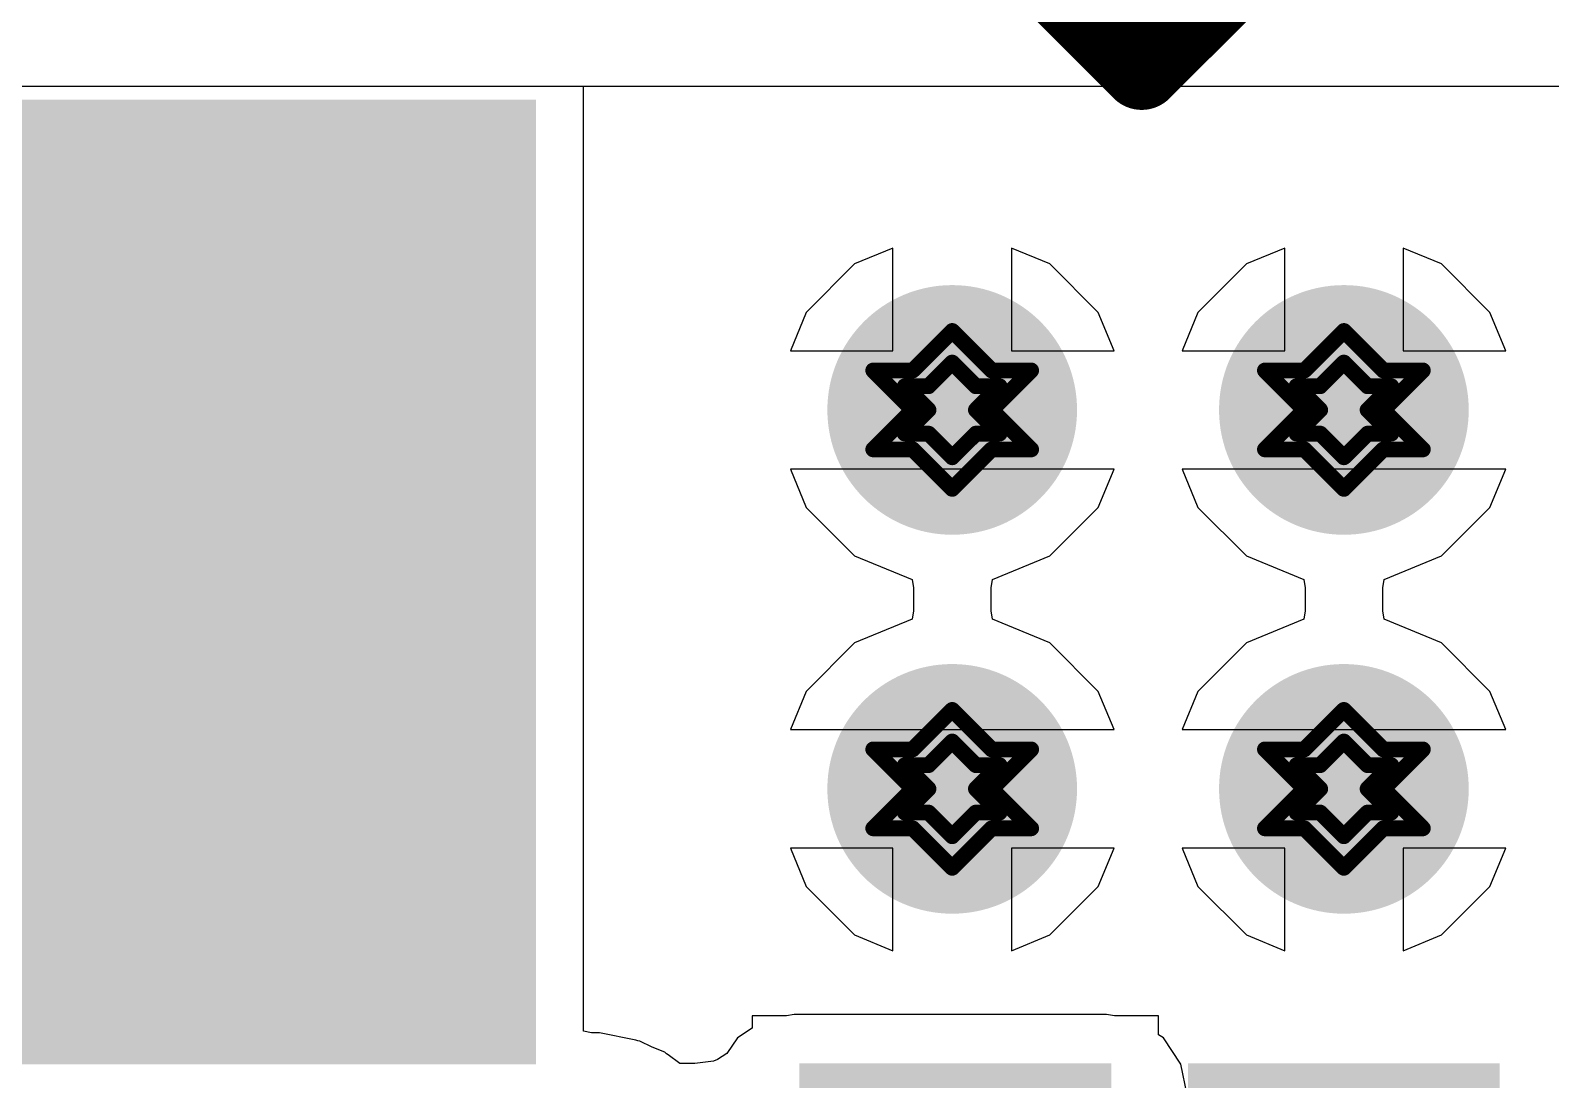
# Model space of a CAD drawing. Header units: inches. Extents: x -18 to 237, y -41 to 211.
# Drawn here: x 12.554 to 17.444, y 106.713 to 110.088 of the extents above; entities that cross this region are included whole.
import ezdxf

# ---------------------------------------------------------------- set-up
doc = ezdxf.new("R2010")
doc.units = ezdxf.units.IN
for name, color, linetype in [('Bottom Layer', 5, 'Continuous'), ('Bottom Solder', 6, 'Continuous'), ('Drill Drawing', 1, 'Continuous'), ('Top Layer', 1, 'Continuous'), ('Top Overlay', 2, 'Continuous'), ('Top Paste', 8, 'Continuous'), ('Top Solder', 216, 'Continuous'), ('Via Holes', 16, 'Continuous')]:
    doc.layers.add(name, color=color, linetype=linetype)

# ---------------------------------------------------------------- blocks, each defined once
blk = doc.blocks.new('1_25_2PWB_108')
at = {"layer": 'Top Layer'}
blk.add_hatch(color=1, dxfattribs=at).paths.add_polyline_path([(3.875, -2.725), (2.075, -2.725), (2.075, 0.175), (3.875, 0.175)])
at = {"layer": 'Top Paste'}
blk.add_hatch(color=8, dxfattribs=at).paths.add_polyline_path([(3.875, -2.725), (2.075, -2.725), (2.075, 0.175), (3.875, 0.175)])
at = {"layer": 'Top Solder'}
for points in [[(-1.1266, 2.2766), (-0.1234, 2.2766), (-0.1234, 0.2734), (-1.1266, 0.2734)], [(0.1234, 2.2766), (1.1266, 2.2766), (1.1266, 0.2734), (0.1234, 0.2734)], [(3.9766, -2.8266), (1.9734, -2.8266), (1.9734, 0.2766), (3.9766, 0.2766)]]:
    blk.add_hatch(color=216, dxfattribs=at).paths.add_polyline_path(points)
at = {"layer": 'Top Overlay'}
for points in [[(0.0254, -2.921, 0.254, 0.254, 0), (-0.2286, -3.175, 0.254, 0.254, 0)], [(0.2794, -3.175, 0.254, 0.254, 0), (0.0254, -2.921, 0.254, 0.254, 0)], [(0.2794, -3.175, 0.254, 0.254, 0), (-0.2286, -3.175, 0.254, 0.254, 0)]]:
    blk.add_lwpolyline(points, format="xyseb", dxfattribs=at)
for points in [[(-0.0381, -2.921, 0.127, 0.127, 1), (0.0889, -2.921, 0.127, 0.127, 1)], [(-0.0381, -2.921, 0.127, 0.127, 1), (0.0889, -2.921, 0.127, 0.127, 1)], [(-0.2921, -3.175, 0.127, 0.127, 1), (-0.1651, -3.175, 0.127, 0.127, 1)], [(-0.2921, -3.175, 0.127, 0.127, 1), (-0.1651, -3.175, 0.127, 0.127, 1)], [(0.2159, -3.175, 0.127, 0.127, 1), (0.3429, -3.175, 0.127, 0.127, 1)], [(0.2159, -3.175, 0.127, 0.127, 1), (0.3429, -3.175, 0.127, 0.127, 1)]]:
    blk.add_lwpolyline(points, format="xyseb", close=True, dxfattribs=at)

msp = doc.modelspace()

# ---------------------------------------------------------------- hatches: boundary and pattern name
at = {"layer": 'Bottom Layer'}
h = msp.add_hatch(color=5, dxfattribs=at)
edge = h.paths.add_edge_path()
edge.add_arc((15.5194, 108.8674), 0.3, 0, 360)
h = msp.add_hatch(color=5, dxfattribs=at)
edge = h.paths.add_edge_path()
edge.add_arc((16.7794, 108.8674), 0.3, 0, 360)
h = msp.add_hatch(color=5, dxfattribs=at)
edge = h.paths.add_edge_path()
edge.add_arc((15.5194, 107.6482), 0.3, 0, 360)
h = msp.add_hatch(color=5, dxfattribs=at)
edge = h.paths.add_edge_path()
edge.add_arc((16.7794, 107.6482), 0.3, 0, 360)
at = {"layer": 'Bottom Solder'}
h = msp.add_hatch(color=6, dxfattribs=at)
edge = h.paths.add_edge_path()
edge.add_arc((15.5194, 108.8674), 0.4016, 0, 360)
h = msp.add_hatch(color=6, dxfattribs=at)
edge = h.paths.add_edge_path()
edge.add_arc((16.7794, 108.8674), 0.4016, 0, 360)
h = msp.add_hatch(color=6, dxfattribs=at)
edge = h.paths.add_edge_path()
edge.add_arc((15.5194, 107.6482), 0.4016, 0, 360)
h = msp.add_hatch(color=6, dxfattribs=at)
edge = h.paths.add_edge_path()
edge.add_arc((16.7794, 107.6482), 0.4016, 0, 360)
at = {"layer": 'Top Layer'}
h = msp.add_hatch(color=1, dxfattribs=at)
edge = h.paths.add_edge_path()
edge.add_arc((15.5194, 108.8674), 0.3, 0, 360)
h = msp.add_hatch(color=1, dxfattribs=at)
edge = h.paths.add_edge_path()
edge.add_arc((16.7794, 108.8674), 0.3, 0, 360)
h = msp.add_hatch(color=1, dxfattribs=at)
edge = h.paths.add_edge_path()
edge.add_arc((15.5194, 107.6482), 0.3, 0, 360)
h = msp.add_hatch(color=1, dxfattribs=at)
edge = h.paths.add_edge_path()
edge.add_arc((16.7794, 107.6482), 0.3, 0, 360)
at = {"layer": 'Top Solder'}
h = msp.add_hatch(color=216, dxfattribs=at)
edge = h.paths.add_edge_path()
edge.add_arc((15.5194, 108.8674), 0.4016, 0, 360)
h = msp.add_hatch(color=216, dxfattribs=at)
edge = h.paths.add_edge_path()
edge.add_arc((16.7794, 108.8674), 0.4016, 0, 360)
h = msp.add_hatch(color=216, dxfattribs=at)
edge = h.paths.add_edge_path()
edge.add_arc((15.5194, 107.6482), 0.4016, 0, 360)
h = msp.add_hatch(color=216, dxfattribs=at)
edge = h.paths.add_edge_path()
edge.add_arc((16.7794, 107.6482), 0.4016, 0, 360)
at = {"layer": 'Via Holes'}
h = msp.add_hatch(color=7, dxfattribs=at)
edge = h.paths.add_edge_path()
edge.add_arc((15.5194, 108.8674), 0.15, 0, 360)
h = msp.add_hatch(color=7, dxfattribs=at)
edge = h.paths.add_edge_path()
edge.add_arc((16.7794, 108.8674), 0.15, 0, 360)
h = msp.add_hatch(color=7, dxfattribs=at)
edge = h.paths.add_edge_path()
edge.add_arc((15.5194, 107.6482), 0.15, 0, 360)
h = msp.add_hatch(color=7, dxfattribs=at)
edge = h.paths.add_edge_path()
edge.add_arc((16.7794, 107.6482), 0.15, 0, 360)

# ---------------------------------------------------------------- linework, layer by layer
at = {"layer": 'Bottom Layer'}
for p, q in [((-2.794, 109.9088), (21.2205, 109.9088)), ((15.3289, 109.3881), (15.2056, 109.3371)), ((15.3289, 109.0579), (15.3289, 109.3881)), ((15.8332, 109.3371), (15.7099, 109.3881)), ((15.7099, 109.3881), (15.7099, 109.0579)), ((16.5889, 109.3881), (16.4656, 109.3371)), ((16.5889, 109.0579), (16.5889, 109.3881)), ((17.0932, 109.3371), (16.9699, 109.3881)), ((16.9699, 109.3881), (16.9699, 109.0579)), ((15.2056, 109.3371), (15.0497, 109.1812)), ((15.9891, 109.1812), (15.8332, 109.3371)), ((16.4656, 109.3371), (16.3097, 109.1812)), ((17.2491, 109.1812), (17.0932, 109.3371)), ((15.0497, 109.1812), (14.9987, 109.0579)), ((16.0401, 109.0579), (15.9891, 109.1812)), ((16.3097, 109.1812), (16.2587, 109.0579)), ((17.3001, 109.0579), (17.2491, 109.1812)), ((14.9987, 109.0579), (15.3289, 109.0579)), ((15.7099, 109.0579), (16.0401, 109.0579)), ((16.2587, 109.0579), (16.5889, 109.0579)), ((16.9699, 109.0579), (17.3001, 109.0579)), ((16.0401, 108.6769), (14.9987, 108.6769)), ((14.9987, 108.6769), (15.0497, 108.5536)), ((15.9891, 108.5536), (16.0401, 108.6769)), ((17.3001, 108.6769), (16.2587, 108.6769)), ((16.2587, 108.6769), (16.3097, 108.5536)), ((17.2491, 108.5536), (17.3001, 108.6769)), ((15.0497, 108.5536), (15.2056, 108.3977)), ((15.8332, 108.3977), (15.9891, 108.5536)), ((16.3097, 108.5536), (16.4656, 108.3977)), ((17.0932, 108.3977), (17.2491, 108.5536)), ((15.2056, 108.3977), (15.3901, 108.3213)), ((15.6487, 108.3213), (15.8332, 108.3977)), ((16.4656, 108.3977), (16.6501, 108.3213)), ((16.9087, 108.3213), (17.0932, 108.3977)), ((15.3901, 108.3213), (15.3944, 108.2946)), ((15.6444, 108.2946), (15.6487, 108.3213)), ((16.6501, 108.3213), (16.6544, 108.2946)), ((16.9044, 108.2946), (16.9087, 108.3213)), ((15.3944, 108.2946), (15.3944, 108.221)), ((15.6444, 108.221), (15.6444, 108.2946)), ((16.6544, 108.2946), (16.6544, 108.221)), ((16.9044, 108.221), (16.9044, 108.2946)), ((15.3944, 108.221), (15.3901, 108.1943)), ((15.6487, 108.1943), (15.6444, 108.221)), ((16.6544, 108.221), (16.6501, 108.1943)), ((16.9087, 108.1943), (16.9044, 108.221)), ((15.3901, 108.1943), (15.2056, 108.1179)), ((15.8332, 108.1179), (15.6487, 108.1943)), ((16.6501, 108.1943), (16.4656, 108.1179)), ((17.0932, 108.1179), (16.9087, 108.1943)), ((15.2056, 108.1179), (15.0497, 107.962)), ((15.9891, 107.962), (15.8332, 108.1179)), ((16.4656, 108.1179), (16.3097, 107.962)), ((17.2491, 107.962), (17.0932, 108.1179)), ((15.0497, 107.962), (14.9987, 107.8387)), ((16.0401, 107.8387), (15.9891, 107.962)), ((16.3097, 107.962), (16.2587, 107.8387)), ((17.3001, 107.8387), (17.2491, 107.962)), ((14.9987, 107.8387), (16.0401, 107.8387)), ((16.2587, 107.8387), (17.3001, 107.8387)), ((15.3289, 107.4577), (14.9987, 107.4577)), ((14.9987, 107.4577), (15.0497, 107.3344)), ((15.3289, 107.1275), (15.3289, 107.4577)), ((16.0401, 107.4577), (15.7099, 107.4577)), ((15.7099, 107.4577), (15.7099, 107.1275)), ((15.9891, 107.3344), (16.0401, 107.4577)), ((16.5889, 107.4577), (16.2587, 107.4577)), ((16.2587, 107.4577), (16.3097, 107.3344)), ((16.5889, 107.1275), (16.5889, 107.4577)), ((17.3001, 107.4577), (16.9699, 107.4577)), ((16.9699, 107.4577), (16.9699, 107.1275)), ((17.2491, 107.3344), (17.3001, 107.4577)), ((15.0497, 107.3344), (15.2056, 107.1785)), ((15.8332, 107.1785), (15.9891, 107.3344)), ((16.3097, 107.3344), (16.4656, 107.1785)), ((17.0932, 107.1785), (17.2491, 107.3344)), ((15.2056, 107.1785), (15.3289, 107.1275)), ((15.7099, 107.1275), (15.8332, 107.1785)), ((16.4656, 107.1785), (16.5889, 107.1275)), ((16.9699, 107.1275), (17.0932, 107.1785))]:
    msp.add_line(p, q, dxfattribs=at)
at = {"layer": 'Drill Drawing'}
for points in [[(15.3924, 108.9944, 0.0508, 0.0508, 0), (15.5194, 109.1214, 0.0508, 0.0508, 0)], [(15.5194, 109.1214, 0.0508, 0.0508, 0), (15.6464, 108.9944, 0.0508, 0.0508, 0)], [(16.6524, 108.9944, 0.0508, 0.0508, 0), (16.7794, 109.1214, 0.0508, 0.0508, 0)], [(16.7794, 109.1214, 0.0508, 0.0508, 0), (16.9064, 108.9944, 0.0508, 0.0508, 0)], [(15.2654, 108.9944, 0.0508, 0.0508, 0), (15.3924, 108.8674, 0.0508, 0.0508, 0)], [(15.2654, 108.9944, 0.0508, 0.0508, 0), (15.3924, 108.9944, 0.0508, 0.0508, 0)], [(15.4432, 108.9436, 0.0508, 0.0508, 0), (15.5194, 109.0198, 0.0508, 0.0508, 0)], [(15.5194, 109.0198, 0.0508, 0.0508, 0), (15.5956, 108.9436, 0.0508, 0.0508, 0)], [(15.6464, 108.9944, 0.0508, 0.0508, 0), (15.7734, 108.9944, 0.0508, 0.0508, 0)], [(15.6464, 108.8674, 0.0508, 0.0508, 0), (15.7734, 108.9944, 0.0508, 0.0508, 0)], [(16.5254, 108.9944, 0.0508, 0.0508, 0), (16.6524, 108.8674, 0.0508, 0.0508, 0)], [(16.5254, 108.9944, 0.0508, 0.0508, 0), (16.6524, 108.9944, 0.0508, 0.0508, 0)], [(16.7032, 108.9436, 0.0508, 0.0508, 0), (16.7794, 109.0198, 0.0508, 0.0508, 0)], [(16.7794, 109.0198, 0.0508, 0.0508, 0), (16.8556, 108.9436, 0.0508, 0.0508, 0)], [(16.9064, 108.9944, 0.0508, 0.0508, 0), (17.0334, 108.9944, 0.0508, 0.0508, 0)], [(16.9064, 108.8674, 0.0508, 0.0508, 0), (17.0334, 108.9944, 0.0508, 0.0508, 0)], [(15.367, 108.9436, 0.0508, 0.0508, 0), (15.4432, 108.8674, 0.0508, 0.0508, 0)], [(15.367, 108.9436, 0.0508, 0.0508, 0), (15.4432, 108.9436, 0.0508, 0.0508, 0)], [(15.5956, 108.9436, 0.0508, 0.0508, 0), (15.6718, 108.9436, 0.0508, 0.0508, 0)], [(15.5956, 108.8674, 0.0508, 0.0508, 0), (15.6718, 108.9436, 0.0508, 0.0508, 0)], [(16.627, 108.9436, 0.0508, 0.0508, 0), (16.7032, 108.8674, 0.0508, 0.0508, 0)], [(16.627, 108.9436, 0.0508, 0.0508, 0), (16.7032, 108.9436, 0.0508, 0.0508, 0)], [(16.8556, 108.9436, 0.0508, 0.0508, 0), (16.9318, 108.9436, 0.0508, 0.0508, 0)], [(16.8556, 108.8674, 0.0508, 0.0508, 0), (16.9318, 108.9436, 0.0508, 0.0508, 0)], [(15.2654, 108.7404, 0.0508, 0.0508, 0), (15.3924, 108.8674, 0.0508, 0.0508, 0)], [(15.367, 108.7912, 0.0508, 0.0508, 0), (15.4432, 108.8674, 0.0508, 0.0508, 0)], [(15.5956, 108.8674, 0.0508, 0.0508, 0), (15.6718, 108.7912, 0.0508, 0.0508, 0)], [(15.6464, 108.8674, 0.0508, 0.0508, 0), (15.7734, 108.7404, 0.0508, 0.0508, 0)], [(16.5254, 108.7404, 0.0508, 0.0508, 0), (16.6524, 108.8674, 0.0508, 0.0508, 0)], [(16.627, 108.7912, 0.0508, 0.0508, 0), (16.7032, 108.8674, 0.0508, 0.0508, 0)], [(16.8556, 108.8674, 0.0508, 0.0508, 0), (16.9318, 108.7912, 0.0508, 0.0508, 0)], [(16.9064, 108.8674, 0.0508, 0.0508, 0), (17.0334, 108.7404, 0.0508, 0.0508, 0)], [(15.367, 108.7912, 0.0508, 0.0508, 0), (15.4432, 108.7912, 0.0508, 0.0508, 0)], [(15.4432, 108.7912, 0.0508, 0.0508, 0), (15.5194, 108.715, 0.0508, 0.0508, 0)], [(15.5194, 108.715, 0.0508, 0.0508, 0), (15.5956, 108.7912, 0.0508, 0.0508, 0)], [(15.5956, 108.7912, 0.0508, 0.0508, 0), (15.6718, 108.7912, 0.0508, 0.0508, 0)], [(16.627, 108.7912, 0.0508, 0.0508, 0), (16.7032, 108.7912, 0.0508, 0.0508, 0)], [(16.7032, 108.7912, 0.0508, 0.0508, 0), (16.7794, 108.715, 0.0508, 0.0508, 0)], [(16.7794, 108.715, 0.0508, 0.0508, 0), (16.8556, 108.7912, 0.0508, 0.0508, 0)], [(16.8556, 108.7912, 0.0508, 0.0508, 0), (16.9318, 108.7912, 0.0508, 0.0508, 0)], [(15.2654, 108.7404, 0.0508, 0.0508, 0), (15.3924, 108.7404, 0.0508, 0.0508, 0)], [(15.3924, 108.7404, 0.0508, 0.0508, 0), (15.5194, 108.6134, 0.0508, 0.0508, 0)], [(15.5194, 108.6134, 0.0508, 0.0508, 0), (15.6464, 108.7404, 0.0508, 0.0508, 0)], [(15.6464, 108.7404, 0.0508, 0.0508, 0), (15.7734, 108.7404, 0.0508, 0.0508, 0)], [(16.5254, 108.7404, 0.0508, 0.0508, 0), (16.6524, 108.7404, 0.0508, 0.0508, 0)], [(16.6524, 108.7404, 0.0508, 0.0508, 0), (16.7794, 108.6134, 0.0508, 0.0508, 0)], [(16.7794, 108.6134, 0.0508, 0.0508, 0), (16.9064, 108.7404, 0.0508, 0.0508, 0)], [(16.9064, 108.7404, 0.0508, 0.0508, 0), (17.0334, 108.7404, 0.0508, 0.0508, 0)], [(15.3924, 107.7752, 0.0508, 0.0508, 0), (15.5194, 107.9022, 0.0508, 0.0508, 0)], [(15.5194, 107.9022, 0.0508, 0.0508, 0), (15.6464, 107.7752, 0.0508, 0.0508, 0)], [(16.6524, 107.7752, 0.0508, 0.0508, 0), (16.7794, 107.9022, 0.0508, 0.0508, 0)], [(16.7794, 107.9022, 0.0508, 0.0508, 0), (16.9064, 107.7752, 0.0508, 0.0508, 0)], [(15.2654, 107.7752, 0.0508, 0.0508, 0), (15.3924, 107.6482, 0.0508, 0.0508, 0)], [(15.2654, 107.7752, 0.0508, 0.0508, 0), (15.3924, 107.7752, 0.0508, 0.0508, 0)], [(15.4432, 107.7244, 0.0508, 0.0508, 0), (15.5194, 107.8006, 0.0508, 0.0508, 0)], [(15.5194, 107.8006, 0.0508, 0.0508, 0), (15.5956, 107.7244, 0.0508, 0.0508, 0)], [(15.6464, 107.7752, 0.0508, 0.0508, 0), (15.7734, 107.7752, 0.0508, 0.0508, 0)], [(15.6464, 107.6482, 0.0508, 0.0508, 0), (15.7734, 107.7752, 0.0508, 0.0508, 0)], [(16.5254, 107.7752, 0.0508, 0.0508, 0), (16.6524, 107.6482, 0.0508, 0.0508, 0)], [(16.5254, 107.7752, 0.0508, 0.0508, 0), (16.6524, 107.7752, 0.0508, 0.0508, 0)], [(16.7032, 107.7244, 0.0508, 0.0508, 0), (16.7794, 107.8006, 0.0508, 0.0508, 0)], [(16.7794, 107.8006, 0.0508, 0.0508, 0), (16.8556, 107.7244, 0.0508, 0.0508, 0)], [(16.9064, 107.7752, 0.0508, 0.0508, 0), (17.0334, 107.7752, 0.0508, 0.0508, 0)], [(16.9064, 107.6482, 0.0508, 0.0508, 0), (17.0334, 107.7752, 0.0508, 0.0508, 0)], [(15.367, 107.7244, 0.0508, 0.0508, 0), (15.4432, 107.6482, 0.0508, 0.0508, 0)], [(15.367, 107.7244, 0.0508, 0.0508, 0), (15.4432, 107.7244, 0.0508, 0.0508, 0)], [(15.5956, 107.7244, 0.0508, 0.0508, 0), (15.6718, 107.7244, 0.0508, 0.0508, 0)], [(15.5956, 107.6482, 0.0508, 0.0508, 0), (15.6718, 107.7244, 0.0508, 0.0508, 0)], [(16.627, 107.7244, 0.0508, 0.0508, 0), (16.7032, 107.6482, 0.0508, 0.0508, 0)], [(16.627, 107.7244, 0.0508, 0.0508, 0), (16.7032, 107.7244, 0.0508, 0.0508, 0)], [(16.8556, 107.7244, 0.0508, 0.0508, 0), (16.9318, 107.7244, 0.0508, 0.0508, 0)], [(16.8556, 107.6482, 0.0508, 0.0508, 0), (16.9318, 107.7244, 0.0508, 0.0508, 0)], [(15.2654, 107.5212, 0.0508, 0.0508, 0), (15.3924, 107.6482, 0.0508, 0.0508, 0)], [(15.367, 107.572, 0.0508, 0.0508, 0), (15.4432, 107.6482, 0.0508, 0.0508, 0)], [(15.5956, 107.6482, 0.0508, 0.0508, 0), (15.6718, 107.572, 0.0508, 0.0508, 0)], [(15.6464, 107.6482, 0.0508, 0.0508, 0), (15.7734, 107.5212, 0.0508, 0.0508, 0)], [(16.5254, 107.5212, 0.0508, 0.0508, 0), (16.6524, 107.6482, 0.0508, 0.0508, 0)], [(16.627, 107.572, 0.0508, 0.0508, 0), (16.7032, 107.6482, 0.0508, 0.0508, 0)], [(16.8556, 107.6482, 0.0508, 0.0508, 0), (16.9318, 107.572, 0.0508, 0.0508, 0)], [(16.9064, 107.6482, 0.0508, 0.0508, 0), (17.0334, 107.5212, 0.0508, 0.0508, 0)], [(15.367, 107.572, 0.0508, 0.0508, 0), (15.4432, 107.572, 0.0508, 0.0508, 0)], [(15.4432, 107.572, 0.0508, 0.0508, 0), (15.5194, 107.4958, 0.0508, 0.0508, 0)], [(15.5194, 107.4958, 0.0508, 0.0508, 0), (15.5956, 107.572, 0.0508, 0.0508, 0)], [(15.5956, 107.572, 0.0508, 0.0508, 0), (15.6718, 107.572, 0.0508, 0.0508, 0)], [(16.627, 107.572, 0.0508, 0.0508, 0), (16.7032, 107.572, 0.0508, 0.0508, 0)], [(16.7032, 107.572, 0.0508, 0.0508, 0), (16.7794, 107.4958, 0.0508, 0.0508, 0)], [(16.7794, 107.4958, 0.0508, 0.0508, 0), (16.8556, 107.572, 0.0508, 0.0508, 0)], [(16.8556, 107.572, 0.0508, 0.0508, 0), (16.9318, 107.572, 0.0508, 0.0508, 0)], [(15.2654, 107.5212, 0.0508, 0.0508, 0), (15.3924, 107.5212, 0.0508, 0.0508, 0)], [(15.3924, 107.5212, 0.0508, 0.0508, 0), (15.5194, 107.3942, 0.0508, 0.0508, 0)], [(15.5194, 107.3942, 0.0508, 0.0508, 0), (15.6464, 107.5212, 0.0508, 0.0508, 0)], [(15.6464, 107.5212, 0.0508, 0.0508, 0), (15.7734, 107.5212, 0.0508, 0.0508, 0)], [(16.5254, 107.5212, 0.0508, 0.0508, 0), (16.6524, 107.5212, 0.0508, 0.0508, 0)], [(16.6524, 107.5212, 0.0508, 0.0508, 0), (16.7794, 107.3942, 0.0508, 0.0508, 0)], [(16.7794, 107.3942, 0.0508, 0.0508, 0), (16.9064, 107.5212, 0.0508, 0.0508, 0)], [(16.9064, 107.5212, 0.0508, 0.0508, 0), (17.0334, 107.5212, 0.0508, 0.0508, 0)]]:
    msp.add_lwpolyline(points, format="xyseb", dxfattribs=at)
for points in [[(15.5067, 109.1214, 0.0254, 0.0254, 1), (15.5321, 109.1214, 0.0254, 0.0254, 1)], [(15.5067, 109.1214, 0.0254, 0.0254, 1), (15.5321, 109.1214, 0.0254, 0.0254, 1)], [(16.7667, 109.1214, 0.0254, 0.0254, 1), (16.7921, 109.1214, 0.0254, 0.0254, 1)], [(16.7667, 109.1214, 0.0254, 0.0254, 1), (16.7921, 109.1214, 0.0254, 0.0254, 1)], [(15.2527, 108.9944, 0.0254, 0.0254, 1), (15.2781, 108.9944, 0.0254, 0.0254, 1)], [(15.2527, 108.9944, 0.0254, 0.0254, 1), (15.2781, 108.9944, 0.0254, 0.0254, 1)], [(15.3797, 108.9944, 0.0254, 0.0254, 1), (15.4051, 108.9944, 0.0254, 0.0254, 1)], [(15.3797, 108.9944, 0.0254, 0.0254, 1), (15.4051, 108.9944, 0.0254, 0.0254, 1)], [(15.5067, 109.0198, 0.0254, 0.0254, 1), (15.5321, 109.0198, 0.0254, 0.0254, 1)], [(15.5067, 109.0198, 0.0254, 0.0254, 1), (15.5321, 109.0198, 0.0254, 0.0254, 1)], [(15.6337, 108.9944, 0.0254, 0.0254, 1), (15.6591, 108.9944, 0.0254, 0.0254, 1)], [(15.6337, 108.9944, 0.0254, 0.0254, 1), (15.6591, 108.9944, 0.0254, 0.0254, 1)], [(15.7607, 108.9944, 0.0254, 0.0254, 1), (15.7861, 108.9944, 0.0254, 0.0254, 1)], [(15.7607, 108.9944, 0.0254, 0.0254, 1), (15.7861, 108.9944, 0.0254, 0.0254, 1)], [(16.5127, 108.9944, 0.0254, 0.0254, 1), (16.5381, 108.9944, 0.0254, 0.0254, 1)], [(16.5127, 108.9944, 0.0254, 0.0254, 1), (16.5381, 108.9944, 0.0254, 0.0254, 1)], [(16.6397, 108.9944, 0.0254, 0.0254, 1), (16.6651, 108.9944, 0.0254, 0.0254, 1)], [(16.6397, 108.9944, 0.0254, 0.0254, 1), (16.6651, 108.9944, 0.0254, 0.0254, 1)], [(16.7667, 109.0198, 0.0254, 0.0254, 1), (16.7921, 109.0198, 0.0254, 0.0254, 1)], [(16.7667, 109.0198, 0.0254, 0.0254, 1), (16.7921, 109.0198, 0.0254, 0.0254, 1)], [(16.8937, 108.9944, 0.0254, 0.0254, 1), (16.9191, 108.9944, 0.0254, 0.0254, 1)], [(16.8937, 108.9944, 0.0254, 0.0254, 1), (16.9191, 108.9944, 0.0254, 0.0254, 1)], [(17.0207, 108.9944, 0.0254, 0.0254, 1), (17.0461, 108.9944, 0.0254, 0.0254, 1)], [(17.0207, 108.9944, 0.0254, 0.0254, 1), (17.0461, 108.9944, 0.0254, 0.0254, 1)], [(15.3543, 108.9436, 0.0254, 0.0254, 1), (15.3797, 108.9436, 0.0254, 0.0254, 1)], [(15.3543, 108.9436, 0.0254, 0.0254, 1), (15.3797, 108.9436, 0.0254, 0.0254, 1)], [(15.4305, 108.9436, 0.0254, 0.0254, 1), (15.4559, 108.9436, 0.0254, 0.0254, 1)], [(15.4305, 108.9436, 0.0254, 0.0254, 1), (15.4559, 108.9436, 0.0254, 0.0254, 1)], [(15.5829, 108.9436, 0.0254, 0.0254, 1), (15.6083, 108.9436, 0.0254, 0.0254, 1)], [(15.5829, 108.9436, 0.0254, 0.0254, 1), (15.6083, 108.9436, 0.0254, 0.0254, 1)], [(15.6591, 108.9436, 0.0254, 0.0254, 1), (15.6845, 108.9436, 0.0254, 0.0254, 1)], [(15.6591, 108.9436, 0.0254, 0.0254, 1), (15.6845, 108.9436, 0.0254, 0.0254, 1)], [(16.6143, 108.9436, 0.0254, 0.0254, 1), (16.6397, 108.9436, 0.0254, 0.0254, 1)], [(16.6143, 108.9436, 0.0254, 0.0254, 1), (16.6397, 108.9436, 0.0254, 0.0254, 1)], [(16.6905, 108.9436, 0.0254, 0.0254, 1), (16.7159, 108.9436, 0.0254, 0.0254, 1)], [(16.6905, 108.9436, 0.0254, 0.0254, 1), (16.7159, 108.9436, 0.0254, 0.0254, 1)], [(16.8429, 108.9436, 0.0254, 0.0254, 1), (16.8683, 108.9436, 0.0254, 0.0254, 1)], [(16.8429, 108.9436, 0.0254, 0.0254, 1), (16.8683, 108.9436, 0.0254, 0.0254, 1)], [(16.9191, 108.9436, 0.0254, 0.0254, 1), (16.9445, 108.9436, 0.0254, 0.0254, 1)], [(16.9191, 108.9436, 0.0254, 0.0254, 1), (16.9445, 108.9436, 0.0254, 0.0254, 1)], [(15.3797, 108.8674, 0.0254, 0.0254, 1), (15.4051, 108.8674, 0.0254, 0.0254, 1)], [(15.3797, 108.8674, 0.0254, 0.0254, 1), (15.4051, 108.8674, 0.0254, 0.0254, 1)], [(15.4305, 108.8674, 0.0254, 0.0254, 1), (15.4559, 108.8674, 0.0254, 0.0254, 1)], [(15.4305, 108.8674, 0.0254, 0.0254, 1), (15.4559, 108.8674, 0.0254, 0.0254, 1)], [(15.5829, 108.8674, 0.0254, 0.0254, 1), (15.6083, 108.8674, 0.0254, 0.0254, 1)], [(15.5829, 108.8674, 0.0254, 0.0254, 1), (15.6083, 108.8674, 0.0254, 0.0254, 1)], [(15.6337, 108.8674, 0.0254, 0.0254, 1), (15.6591, 108.8674, 0.0254, 0.0254, 1)], [(15.6337, 108.8674, 0.0254, 0.0254, 1), (15.6591, 108.8674, 0.0254, 0.0254, 1)], [(16.6397, 108.8674, 0.0254, 0.0254, 1), (16.6651, 108.8674, 0.0254, 0.0254, 1)], [(16.6397, 108.8674, 0.0254, 0.0254, 1), (16.6651, 108.8674, 0.0254, 0.0254, 1)], [(16.6905, 108.8674, 0.0254, 0.0254, 1), (16.7159, 108.8674, 0.0254, 0.0254, 1)], [(16.6905, 108.8674, 0.0254, 0.0254, 1), (16.7159, 108.8674, 0.0254, 0.0254, 1)], [(16.8429, 108.8674, 0.0254, 0.0254, 1), (16.8683, 108.8674, 0.0254, 0.0254, 1)], [(16.8429, 108.8674, 0.0254, 0.0254, 1), (16.8683, 108.8674, 0.0254, 0.0254, 1)], [(16.8937, 108.8674, 0.0254, 0.0254, 1), (16.9191, 108.8674, 0.0254, 0.0254, 1)], [(16.8937, 108.8674, 0.0254, 0.0254, 1), (16.9191, 108.8674, 0.0254, 0.0254, 1)], [(15.3543, 108.7912, 0.0254, 0.0254, 1), (15.3797, 108.7912, 0.0254, 0.0254, 1)], [(15.3543, 108.7912, 0.0254, 0.0254, 1), (15.3797, 108.7912, 0.0254, 0.0254, 1)], [(15.4305, 108.7912, 0.0254, 0.0254, 1), (15.4559, 108.7912, 0.0254, 0.0254, 1)], [(15.4305, 108.7912, 0.0254, 0.0254, 1), (15.4559, 108.7912, 0.0254, 0.0254, 1)], [(15.5829, 108.7912, 0.0254, 0.0254, 1), (15.6083, 108.7912, 0.0254, 0.0254, 1)], [(15.5829, 108.7912, 0.0254, 0.0254, 1), (15.6083, 108.7912, 0.0254, 0.0254, 1)], [(15.6591, 108.7912, 0.0254, 0.0254, 1), (15.6845, 108.7912, 0.0254, 0.0254, 1)], [(15.6591, 108.7912, 0.0254, 0.0254, 1), (15.6845, 108.7912, 0.0254, 0.0254, 1)], [(16.6143, 108.7912, 0.0254, 0.0254, 1), (16.6397, 108.7912, 0.0254, 0.0254, 1)], [(16.6143, 108.7912, 0.0254, 0.0254, 1), (16.6397, 108.7912, 0.0254, 0.0254, 1)], [(16.6905, 108.7912, 0.0254, 0.0254, 1), (16.7159, 108.7912, 0.0254, 0.0254, 1)], [(16.6905, 108.7912, 0.0254, 0.0254, 1), (16.7159, 108.7912, 0.0254, 0.0254, 1)], [(16.8429, 108.7912, 0.0254, 0.0254, 1), (16.8683, 108.7912, 0.0254, 0.0254, 1)], [(16.8429, 108.7912, 0.0254, 0.0254, 1), (16.8683, 108.7912, 0.0254, 0.0254, 1)], [(16.9191, 108.7912, 0.0254, 0.0254, 1), (16.9445, 108.7912, 0.0254, 0.0254, 1)], [(16.9191, 108.7912, 0.0254, 0.0254, 1), (16.9445, 108.7912, 0.0254, 0.0254, 1)], [(15.2527, 108.7404, 0.0254, 0.0254, 1), (15.2781, 108.7404, 0.0254, 0.0254, 1)], [(15.2527, 108.7404, 0.0254, 0.0254, 1), (15.2781, 108.7404, 0.0254, 0.0254, 1)], [(15.3797, 108.7404, 0.0254, 0.0254, 1), (15.4051, 108.7404, 0.0254, 0.0254, 1)], [(15.3797, 108.7404, 0.0254, 0.0254, 1), (15.4051, 108.7404, 0.0254, 0.0254, 1)], [(15.6337, 108.7404, 0.0254, 0.0254, 1), (15.6591, 108.7404, 0.0254, 0.0254, 1)], [(15.6337, 108.7404, 0.0254, 0.0254, 1), (15.6591, 108.7404, 0.0254, 0.0254, 1)], [(15.7607, 108.7404, 0.0254, 0.0254, 1), (15.7861, 108.7404, 0.0254, 0.0254, 1)], [(15.7607, 108.7404, 0.0254, 0.0254, 1), (15.7861, 108.7404, 0.0254, 0.0254, 1)], [(16.5127, 108.7404, 0.0254, 0.0254, 1), (16.5381, 108.7404, 0.0254, 0.0254, 1)], [(16.5127, 108.7404, 0.0254, 0.0254, 1), (16.5381, 108.7404, 0.0254, 0.0254, 1)], [(16.6397, 108.7404, 0.0254, 0.0254, 1), (16.6651, 108.7404, 0.0254, 0.0254, 1)], [(16.6397, 108.7404, 0.0254, 0.0254, 1), (16.6651, 108.7404, 0.0254, 0.0254, 1)], [(16.8937, 108.7404, 0.0254, 0.0254, 1), (16.9191, 108.7404, 0.0254, 0.0254, 1)], [(16.8937, 108.7404, 0.0254, 0.0254, 1), (16.9191, 108.7404, 0.0254, 0.0254, 1)], [(17.0207, 108.7404, 0.0254, 0.0254, 1), (17.0461, 108.7404, 0.0254, 0.0254, 1)], [(17.0207, 108.7404, 0.0254, 0.0254, 1), (17.0461, 108.7404, 0.0254, 0.0254, 1)], [(15.5067, 108.715, 0.0254, 0.0254, 1), (15.5321, 108.715, 0.0254, 0.0254, 1)], [(15.5067, 108.715, 0.0254, 0.0254, 1), (15.5321, 108.715, 0.0254, 0.0254, 1)], [(16.7667, 108.715, 0.0254, 0.0254, 1), (16.7921, 108.715, 0.0254, 0.0254, 1)], [(16.7667, 108.715, 0.0254, 0.0254, 1), (16.7921, 108.715, 0.0254, 0.0254, 1)], [(15.5067, 108.6134, 0.0254, 0.0254, 1), (15.5321, 108.6134, 0.0254, 0.0254, 1)], [(15.5067, 108.6134, 0.0254, 0.0254, 1), (15.5321, 108.6134, 0.0254, 0.0254, 1)], [(16.7667, 108.6134, 0.0254, 0.0254, 1), (16.7921, 108.6134, 0.0254, 0.0254, 1)], [(16.7667, 108.6134, 0.0254, 0.0254, 1), (16.7921, 108.6134, 0.0254, 0.0254, 1)], [(15.5067, 107.9022, 0.0254, 0.0254, 1), (15.5321, 107.9022, 0.0254, 0.0254, 1)], [(15.5067, 107.9022, 0.0254, 0.0254, 1), (15.5321, 107.9022, 0.0254, 0.0254, 1)], [(16.7667, 107.9022, 0.0254, 0.0254, 1), (16.7921, 107.9022, 0.0254, 0.0254, 1)], [(16.7667, 107.9022, 0.0254, 0.0254, 1), (16.7921, 107.9022, 0.0254, 0.0254, 1)], [(15.2527, 107.7752, 0.0254, 0.0254, 1), (15.2781, 107.7752, 0.0254, 0.0254, 1)], [(15.2527, 107.7752, 0.0254, 0.0254, 1), (15.2781, 107.7752, 0.0254, 0.0254, 1)], [(15.3797, 107.7752, 0.0254, 0.0254, 1), (15.4051, 107.7752, 0.0254, 0.0254, 1)], [(15.3797, 107.7752, 0.0254, 0.0254, 1), (15.4051, 107.7752, 0.0254, 0.0254, 1)], [(15.5067, 107.8006, 0.0254, 0.0254, 1), (15.5321, 107.8006, 0.0254, 0.0254, 1)], [(15.5067, 107.8006, 0.0254, 0.0254, 1), (15.5321, 107.8006, 0.0254, 0.0254, 1)], [(15.6337, 107.7752, 0.0254, 0.0254, 1), (15.6591, 107.7752, 0.0254, 0.0254, 1)], [(15.6337, 107.7752, 0.0254, 0.0254, 1), (15.6591, 107.7752, 0.0254, 0.0254, 1)], [(15.7607, 107.7752, 0.0254, 0.0254, 1), (15.7861, 107.7752, 0.0254, 0.0254, 1)], [(15.7607, 107.7752, 0.0254, 0.0254, 1), (15.7861, 107.7752, 0.0254, 0.0254, 1)], [(16.5127, 107.7752, 0.0254, 0.0254, 1), (16.5381, 107.7752, 0.0254, 0.0254, 1)], [(16.5127, 107.7752, 0.0254, 0.0254, 1), (16.5381, 107.7752, 0.0254, 0.0254, 1)], [(16.6397, 107.7752, 0.0254, 0.0254, 1), (16.6651, 107.7752, 0.0254, 0.0254, 1)], [(16.6397, 107.7752, 0.0254, 0.0254, 1), (16.6651, 107.7752, 0.0254, 0.0254, 1)], [(16.7667, 107.8006, 0.0254, 0.0254, 1), (16.7921, 107.8006, 0.0254, 0.0254, 1)], [(16.7667, 107.8006, 0.0254, 0.0254, 1), (16.7921, 107.8006, 0.0254, 0.0254, 1)], [(16.8937, 107.7752, 0.0254, 0.0254, 1), (16.9191, 107.7752, 0.0254, 0.0254, 1)], [(16.8937, 107.7752, 0.0254, 0.0254, 1), (16.9191, 107.7752, 0.0254, 0.0254, 1)], [(17.0207, 107.7752, 0.0254, 0.0254, 1), (17.0461, 107.7752, 0.0254, 0.0254, 1)], [(17.0207, 107.7752, 0.0254, 0.0254, 1), (17.0461, 107.7752, 0.0254, 0.0254, 1)], [(15.3543, 107.7244, 0.0254, 0.0254, 1), (15.3797, 107.7244, 0.0254, 0.0254, 1)], [(15.3543, 107.7244, 0.0254, 0.0254, 1), (15.3797, 107.7244, 0.0254, 0.0254, 1)], [(15.4305, 107.7244, 0.0254, 0.0254, 1), (15.4559, 107.7244, 0.0254, 0.0254, 1)], [(15.4305, 107.7244, 0.0254, 0.0254, 1), (15.4559, 107.7244, 0.0254, 0.0254, 1)], [(15.5829, 107.7244, 0.0254, 0.0254, 1), (15.6083, 107.7244, 0.0254, 0.0254, 1)], [(15.5829, 107.7244, 0.0254, 0.0254, 1), (15.6083, 107.7244, 0.0254, 0.0254, 1)], [(15.6591, 107.7244, 0.0254, 0.0254, 1), (15.6845, 107.7244, 0.0254, 0.0254, 1)], [(15.6591, 107.7244, 0.0254, 0.0254, 1), (15.6845, 107.7244, 0.0254, 0.0254, 1)], [(16.6143, 107.7244, 0.0254, 0.0254, 1), (16.6397, 107.7244, 0.0254, 0.0254, 1)], [(16.6143, 107.7244, 0.0254, 0.0254, 1), (16.6397, 107.7244, 0.0254, 0.0254, 1)], [(16.6905, 107.7244, 0.0254, 0.0254, 1), (16.7159, 107.7244, 0.0254, 0.0254, 1)], [(16.6905, 107.7244, 0.0254, 0.0254, 1), (16.7159, 107.7244, 0.0254, 0.0254, 1)], [(16.8429, 107.7244, 0.0254, 0.0254, 1), (16.8683, 107.7244, 0.0254, 0.0254, 1)], [(16.8429, 107.7244, 0.0254, 0.0254, 1), (16.8683, 107.7244, 0.0254, 0.0254, 1)], [(16.9191, 107.7244, 0.0254, 0.0254, 1), (16.9445, 107.7244, 0.0254, 0.0254, 1)], [(16.9191, 107.7244, 0.0254, 0.0254, 1), (16.9445, 107.7244, 0.0254, 0.0254, 1)], [(15.3797, 107.6482, 0.0254, 0.0254, 1), (15.4051, 107.6482, 0.0254, 0.0254, 1)], [(15.3797, 107.6482, 0.0254, 0.0254, 1), (15.4051, 107.6482, 0.0254, 0.0254, 1)], [(15.4305, 107.6482, 0.0254, 0.0254, 1), (15.4559, 107.6482, 0.0254, 0.0254, 1)], [(15.4305, 107.6482, 0.0254, 0.0254, 1), (15.4559, 107.6482, 0.0254, 0.0254, 1)], [(15.5829, 107.6482, 0.0254, 0.0254, 1), (15.6083, 107.6482, 0.0254, 0.0254, 1)], [(15.5829, 107.6482, 0.0254, 0.0254, 1), (15.6083, 107.6482, 0.0254, 0.0254, 1)], [(15.6337, 107.6482, 0.0254, 0.0254, 1), (15.6591, 107.6482, 0.0254, 0.0254, 1)], [(15.6337, 107.6482, 0.0254, 0.0254, 1), (15.6591, 107.6482, 0.0254, 0.0254, 1)], [(16.6397, 107.6482, 0.0254, 0.0254, 1), (16.6651, 107.6482, 0.0254, 0.0254, 1)], [(16.6397, 107.6482, 0.0254, 0.0254, 1), (16.6651, 107.6482, 0.0254, 0.0254, 1)], [(16.6905, 107.6482, 0.0254, 0.0254, 1), (16.7159, 107.6482, 0.0254, 0.0254, 1)], [(16.6905, 107.6482, 0.0254, 0.0254, 1), (16.7159, 107.6482, 0.0254, 0.0254, 1)], [(16.8429, 107.6482, 0.0254, 0.0254, 1), (16.8683, 107.6482, 0.0254, 0.0254, 1)], [(16.8429, 107.6482, 0.0254, 0.0254, 1), (16.8683, 107.6482, 0.0254, 0.0254, 1)], [(16.8937, 107.6482, 0.0254, 0.0254, 1), (16.9191, 107.6482, 0.0254, 0.0254, 1)], [(16.8937, 107.6482, 0.0254, 0.0254, 1), (16.9191, 107.6482, 0.0254, 0.0254, 1)], [(15.3543, 107.572, 0.0254, 0.0254, 1), (15.3797, 107.572, 0.0254, 0.0254, 1)], [(15.3543, 107.572, 0.0254, 0.0254, 1), (15.3797, 107.572, 0.0254, 0.0254, 1)], [(15.4305, 107.572, 0.0254, 0.0254, 1), (15.4559, 107.572, 0.0254, 0.0254, 1)], [(15.4305, 107.572, 0.0254, 0.0254, 1), (15.4559, 107.572, 0.0254, 0.0254, 1)], [(15.5829, 107.572, 0.0254, 0.0254, 1), (15.6083, 107.572, 0.0254, 0.0254, 1)], [(15.5829, 107.572, 0.0254, 0.0254, 1), (15.6083, 107.572, 0.0254, 0.0254, 1)], [(15.6591, 107.572, 0.0254, 0.0254, 1), (15.6845, 107.572, 0.0254, 0.0254, 1)], [(15.6591, 107.572, 0.0254, 0.0254, 1), (15.6845, 107.572, 0.0254, 0.0254, 1)], [(16.6143, 107.572, 0.0254, 0.0254, 1), (16.6397, 107.572, 0.0254, 0.0254, 1)], [(16.6143, 107.572, 0.0254, 0.0254, 1), (16.6397, 107.572, 0.0254, 0.0254, 1)], [(16.6905, 107.572, 0.0254, 0.0254, 1), (16.7159, 107.572, 0.0254, 0.0254, 1)], [(16.6905, 107.572, 0.0254, 0.0254, 1), (16.7159, 107.572, 0.0254, 0.0254, 1)], [(16.8429, 107.572, 0.0254, 0.0254, 1), (16.8683, 107.572, 0.0254, 0.0254, 1)], [(16.8429, 107.572, 0.0254, 0.0254, 1), (16.8683, 107.572, 0.0254, 0.0254, 1)], [(16.9191, 107.572, 0.0254, 0.0254, 1), (16.9445, 107.572, 0.0254, 0.0254, 1)], [(16.9191, 107.572, 0.0254, 0.0254, 1), (16.9445, 107.572, 0.0254, 0.0254, 1)], [(15.2527, 107.5212, 0.0254, 0.0254, 1), (15.2781, 107.5212, 0.0254, 0.0254, 1)], [(15.2527, 107.5212, 0.0254, 0.0254, 1), (15.2781, 107.5212, 0.0254, 0.0254, 1)], [(15.3797, 107.5212, 0.0254, 0.0254, 1), (15.4051, 107.5212, 0.0254, 0.0254, 1)], [(15.3797, 107.5212, 0.0254, 0.0254, 1), (15.4051, 107.5212, 0.0254, 0.0254, 1)], [(15.6337, 107.5212, 0.0254, 0.0254, 1), (15.6591, 107.5212, 0.0254, 0.0254, 1)], [(15.6337, 107.5212, 0.0254, 0.0254, 1), (15.6591, 107.5212, 0.0254, 0.0254, 1)], [(15.7607, 107.5212, 0.0254, 0.0254, 1), (15.7861, 107.5212, 0.0254, 0.0254, 1)], [(15.7607, 107.5212, 0.0254, 0.0254, 1), (15.7861, 107.5212, 0.0254, 0.0254, 1)], [(16.5127, 107.5212, 0.0254, 0.0254, 1), (16.5381, 107.5212, 0.0254, 0.0254, 1)], [(16.5127, 107.5212, 0.0254, 0.0254, 1), (16.5381, 107.5212, 0.0254, 0.0254, 1)], [(16.6397, 107.5212, 0.0254, 0.0254, 1), (16.6651, 107.5212, 0.0254, 0.0254, 1)], [(16.6397, 107.5212, 0.0254, 0.0254, 1), (16.6651, 107.5212, 0.0254, 0.0254, 1)], [(16.8937, 107.5212, 0.0254, 0.0254, 1), (16.9191, 107.5212, 0.0254, 0.0254, 1)], [(16.8937, 107.5212, 0.0254, 0.0254, 1), (16.9191, 107.5212, 0.0254, 0.0254, 1)], [(17.0207, 107.5212, 0.0254, 0.0254, 1), (17.0461, 107.5212, 0.0254, 0.0254, 1)], [(17.0207, 107.5212, 0.0254, 0.0254, 1), (17.0461, 107.5212, 0.0254, 0.0254, 1)], [(15.5067, 107.4958, 0.0254, 0.0254, 1), (15.5321, 107.4958, 0.0254, 0.0254, 1)], [(15.5067, 107.4958, 0.0254, 0.0254, 1), (15.5321, 107.4958, 0.0254, 0.0254, 1)], [(16.7667, 107.4958, 0.0254, 0.0254, 1), (16.7921, 107.4958, 0.0254, 0.0254, 1)], [(16.7667, 107.4958, 0.0254, 0.0254, 1), (16.7921, 107.4958, 0.0254, 0.0254, 1)], [(15.5067, 107.3942, 0.0254, 0.0254, 1), (15.5321, 107.3942, 0.0254, 0.0254, 1)], [(15.5067, 107.3942, 0.0254, 0.0254, 1), (15.5321, 107.3942, 0.0254, 0.0254, 1)], [(16.7667, 107.3942, 0.0254, 0.0254, 1), (16.7921, 107.3942, 0.0254, 0.0254, 1)], [(16.7667, 107.3942, 0.0254, 0.0254, 1), (16.7921, 107.3942, 0.0254, 0.0254, 1)]]:
    msp.add_lwpolyline(points, format="xyseb", close=True, dxfattribs=at)
at = {"layer": 'Top Layer'}
for p, q in [((14.3334, 109.9088), (17.9754, 109.9088)), ((14.3334, 106.8686), (14.3334, 109.9088)), ((15.3289, 109.3881), (15.2056, 109.3371)), ((15.3289, 109.0579), (15.3289, 109.3881)), ((15.8332, 109.3371), (15.7099, 109.3881)), ((15.7099, 109.3881), (15.7099, 109.0579)), ((16.5889, 109.3881), (16.4656, 109.3371)), ((16.5889, 109.0579), (16.5889, 109.3881)), ((17.0932, 109.3371), (16.9699, 109.3881)), ((16.9699, 109.3881), (16.9699, 109.0579)), ((15.2056, 109.3371), (15.0497, 109.1812)), ((15.9891, 109.1812), (15.8332, 109.3371)), ((16.4656, 109.3371), (16.3097, 109.1812)), ((17.2491, 109.1812), (17.0932, 109.3371)), ((15.0497, 109.1812), (14.9987, 109.0579)), ((16.0401, 109.0579), (15.9891, 109.1812)), ((16.3097, 109.1812), (16.2587, 109.0579)), ((17.3001, 109.0579), (17.2491, 109.1812)), ((14.9987, 109.0579), (15.3289, 109.0579)), ((15.7099, 109.0579), (16.0401, 109.0579)), ((16.2587, 109.0579), (16.5889, 109.0579)), ((16.9699, 109.0579), (17.3001, 109.0579)), ((16.0401, 108.6769), (14.9987, 108.6769)), ((14.9987, 108.6769), (15.0497, 108.5536)), ((15.9891, 108.5536), (16.0401, 108.6769)), ((17.3001, 108.6769), (16.2587, 108.6769)), ((16.2587, 108.6769), (16.3097, 108.5536)), ((17.2491, 108.5536), (17.3001, 108.6769)), ((15.0497, 108.5536), (15.2056, 108.3977)), ((15.8332, 108.3977), (15.9891, 108.5536)), ((16.3097, 108.5536), (16.4656, 108.3977)), ((17.0932, 108.3977), (17.2491, 108.5536)), ((15.2056, 108.3977), (15.3901, 108.3213)), ((15.6487, 108.3213), (15.8332, 108.3977)), ((16.4656, 108.3977), (16.6501, 108.3213)), ((16.9087, 108.3213), (17.0932, 108.3977)), ((15.3901, 108.3213), (15.3944, 108.2946)), ((15.6444, 108.2946), (15.6487, 108.3213)), ((16.6501, 108.3213), (16.6544, 108.2946)), ((16.9044, 108.2946), (16.9087, 108.3213)), ((15.3944, 108.2946), (15.3944, 108.221)), ((15.6444, 108.221), (15.6444, 108.2946)), ((16.6544, 108.2946), (16.6544, 108.221)), ((16.9044, 108.221), (16.9044, 108.2946)), ((15.3944, 108.221), (15.3901, 108.1943)), ((15.6487, 108.1943), (15.6444, 108.221)), ((16.6544, 108.221), (16.6501, 108.1943)), ((16.9087, 108.1943), (16.9044, 108.221)), ((15.3901, 108.1943), (15.2056, 108.1179)), ((15.8332, 108.1179), (15.6487, 108.1943)), ((16.6501, 108.1943), (16.4656, 108.1179)), ((17.0932, 108.1179), (16.9087, 108.1943)), ((15.2056, 108.1179), (15.0497, 107.962)), ((15.9891, 107.962), (15.8332, 108.1179)), ((16.4656, 108.1179), (16.3097, 107.962)), ((17.2491, 107.962), (17.0932, 108.1179)), ((15.0497, 107.962), (14.9987, 107.8387)), ((16.0401, 107.8387), (15.9891, 107.962)), ((16.3097, 107.962), (16.2587, 107.8387)), ((17.3001, 107.8387), (17.2491, 107.962)), ((14.9987, 107.8387), (16.0401, 107.8387)), ((16.2587, 107.8387), (17.3001, 107.8387)), ((15.3289, 107.4577), (14.9987, 107.4577)), ((14.9987, 107.4577), (15.0497, 107.3344)), ((15.3289, 107.1275), (15.3289, 107.4577)), ((16.0401, 107.4577), (15.7099, 107.4577)), ((15.7099, 107.4577), (15.7099, 107.1275)), ((15.9891, 107.3344), (16.0401, 107.4577)), ((16.5889, 107.4577), (16.2587, 107.4577)), ((16.2587, 107.4577), (16.3097, 107.3344)), ((16.5889, 107.1275), (16.5889, 107.4577)), ((17.3001, 107.4577), (16.9699, 107.4577)), ((16.9699, 107.4577), (16.9699, 107.1275)), ((17.2491, 107.3344), (17.3001, 107.4577)), ((15.0497, 107.3344), (15.2056, 107.1785)), ((15.8332, 107.1785), (15.9891, 107.3344)), ((16.3097, 107.3344), (16.4656, 107.1785)), ((17.0932, 107.1785), (17.2491, 107.3344)), ((15.2056, 107.1785), (15.3289, 107.1275)), ((15.7099, 107.1275), (15.8332, 107.1785)), ((16.4656, 107.1785), (16.5889, 107.1275)), ((16.9699, 107.1275), (17.0932, 107.1785)), ((14.9864, 106.9176), (14.8754, 106.9176)), ((14.8754, 106.9176), (14.8754, 106.8782)), ((15.0114, 106.9226), (14.9864, 106.9176)), ((16.0161, 106.9226), (15.0114, 106.9226)), ((16.0411, 106.9176), (16.0161, 106.9226)), ((16.1834, 106.9176), (16.0411, 106.9176)), ((16.1834, 106.8573), (16.1834, 106.9176)), ((14.3589, 106.8635), (14.3334, 106.8686)), ((14.3849, 106.8634), (14.3589, 106.8635)), ((14.502, 106.8396), (14.3849, 106.8634)), ((14.8754, 106.8782), (14.8283, 106.8467)), ((16.1992, 106.8467), (16.1834, 106.8573)), ((14.5082, 106.8371), (14.502, 106.8396)), ((14.5148, 106.8367), (14.5082, 106.8371)), ((14.5546, 106.8176), (14.5148, 106.8367)), ((14.5953, 106.8006), (14.5546, 106.8176)), ((14.8283, 106.8467), (14.7946, 106.7963)), ((16.2554, 106.7627), (16.1992, 106.8467)), ((14.5999, 106.7959), (14.5953, 106.8006)), ((14.6059, 106.793), (14.5999, 106.7959)), ((14.6431, 106.7651), (14.6059, 106.793)), ((14.6917, 106.7642), (14.6431, 106.7651)), ((14.7518, 106.7725), (14.6917, 106.7642)), ((14.7647, 106.7777), (14.7518, 106.7725)), ((14.7946, 106.7963), (14.7647, 106.7777)), ((16.2751, 106.6636), (16.2554, 106.7627))]:
    msp.add_line(p, q, dxfattribs=at)

# ---------------------------------------------------------------- block references
at = {"rotation": 180}
msp.add_blockref('1_25_2PWB_108', (16.1544, 107.0386), dxfattribs=at)

doc.saveas('drawing.dxf')
